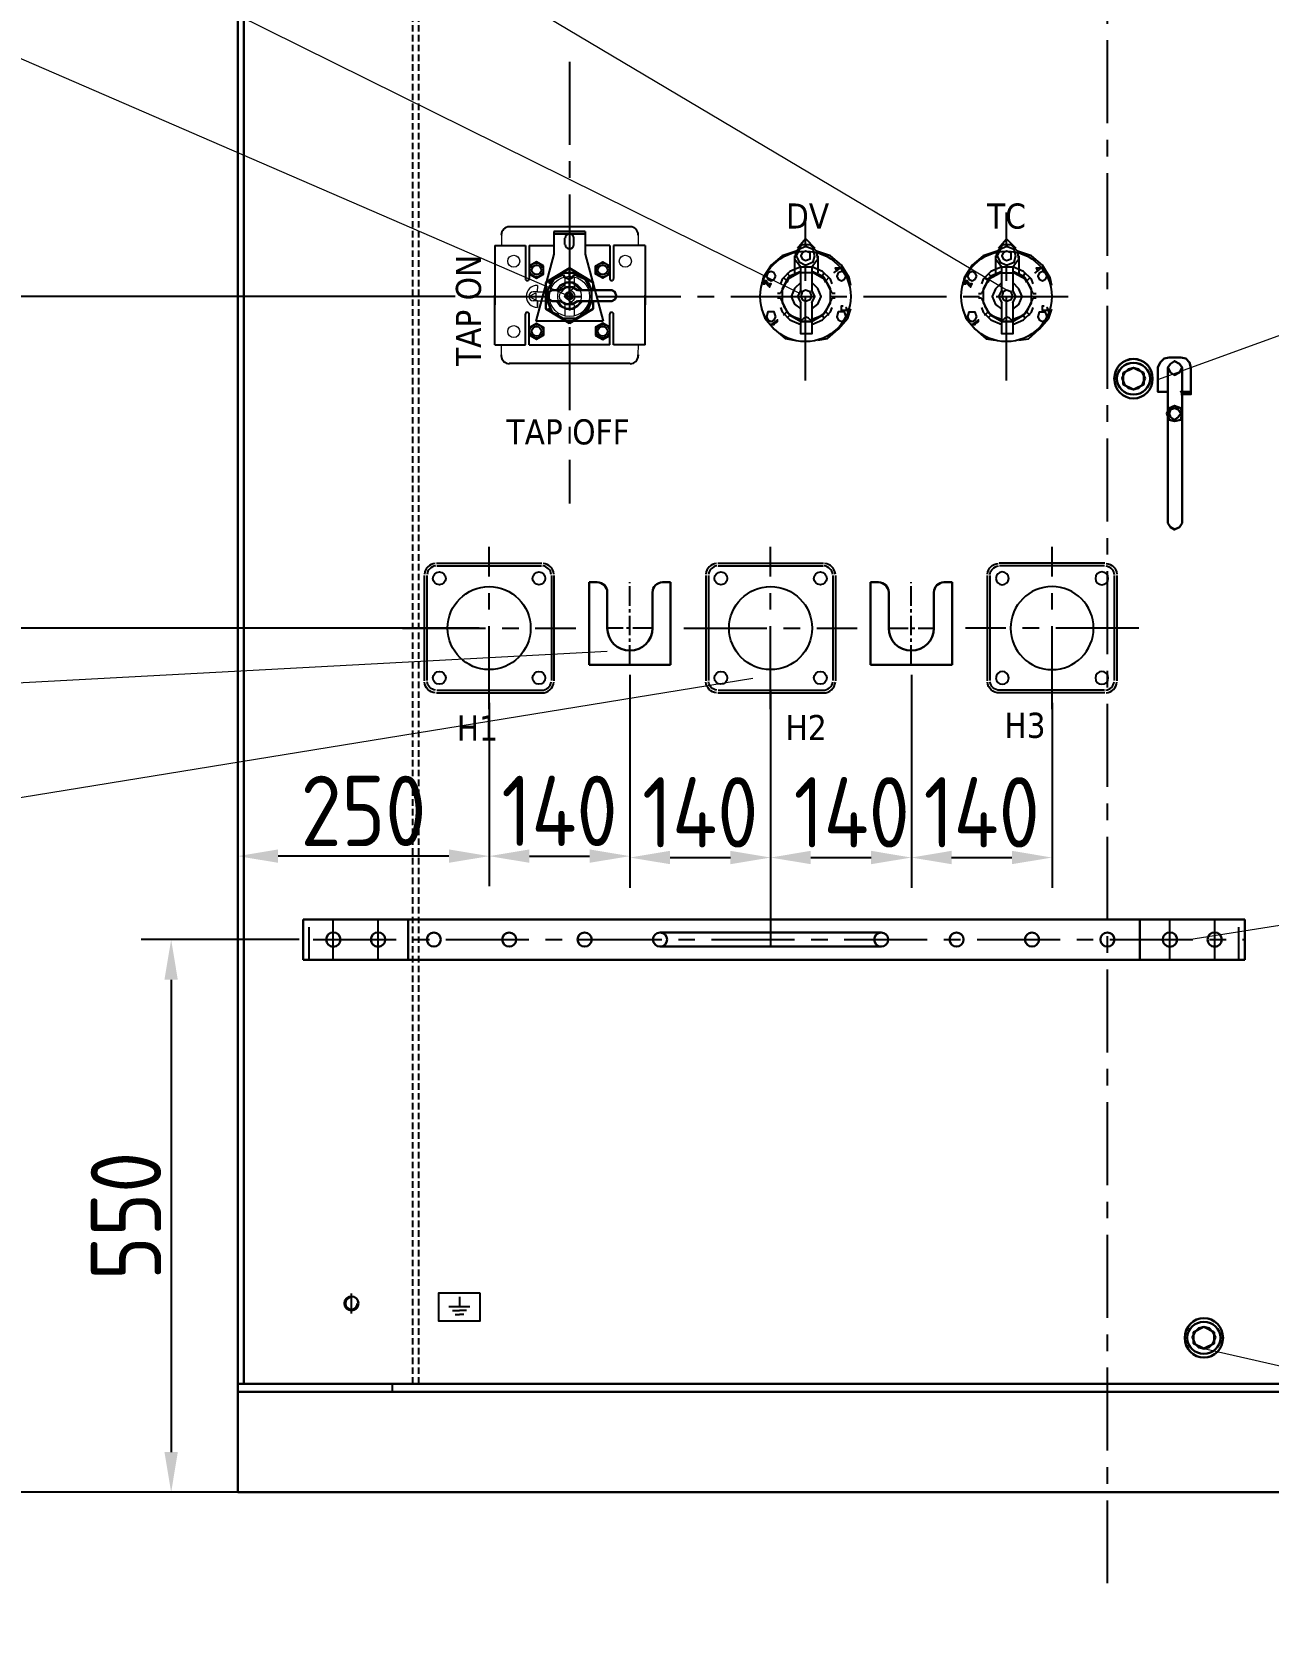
# Model space of a CAD drawing. Header units: millimetres. Extents: x 97339 to 122350, y -311274 to -152040.
# Drawn here: x 98993 to 100223, y -155335 to -153754 of the extents above; entities that cross this region are included whole.
import ezdxf

# ---------------------------------------------------------------- set-up
doc = ezdxf.new("R2010")
doc.units = ezdxf.units.MM
doc.header["$LTSCALE"] = 13
for name, pattern in [('CENTER', [50.8, 31.75, -6.35, 6.35, -6.35]), ('CENTER2', [1.125, 0.75, -0.125, 0.125, -0.125]), ('CENTERX2', [101.6, 63.5, -12.7, 12.7, -12.7]), ('DASHED', [0.75, 0.5, -0.25])]:
    doc.linetypes.add(name, pattern=pattern)
doc.layers.get('0').update_dxf_attribs({"color": 1, "linetype": 'CENTER'})
for name, color, linetype in [('1', 4, 'Continuous'), ('4虚线层', 6, 'DASHED'), ('PDF_几何图形', 7, 'Continuous'), ('中心线', 1, 'CENTER2'), ('粗实线', 4, 'Continuous'), ('细实线', 2, 'Continuous')]:
    doc.layers.add(name, color=color, linetype=linetype)
doc.layers.add('标注、文本', color=3, linetype='Continuous', lineweight=25)
doc.layers.add('铁心', color=3, linetype='Continuous', lineweight=0)
doc.styles.get("Standard").update_dxf_attribs({"font": 'gbenor.shx', "bigfont": 'gbcbig.shx'})
doc.styles.add('Tahoma$001', font='tahoma.ttf', dxfattribs={"height": 2.159784})
doc.dimstyles.new('1-15', dxfattribs={"dimscale": 20, "dimtxt": 3.5, "dimasz": 2, "dimexe": 1.5, "dimexo": 0.5, "dimgap": 0.5, "dimtad": 1, "dimtoh": 1, "dimdec": 1, "dimdsep": 46, "dimtxsty": 'Standard', "dimcen": 2.5, "dimclrd": 3, "dimclre": 3, "dimclrt": 3, "dimadec": 0, "dimazin": 2, "dimtfac": 1, "dimtdec": 1, "dimtmove": 0, "dimatfit": 2, "dimfxl": 1, "dimarcsym": 0})

# ---------------------------------------------------------------- blocks, each defined once
blk = doc.blocks.new('0.020')
at = {"layer": '中心线', "ltscale": 2}
for p, q in [((13611.2, 16499.1), (13611.2, 16581.1)), ((13588.7, 16535.6), (13633.7, 16535.6))]:
    blk.add_line(p, q, dxfattribs=at)
at = {"layer": '粗实线', "lineweight": 30}
for p, q in [((13570.7, 16499.1), (13570.7, 16581.1)), ((13570.7, 16581.1), (13578.7, 16581.1)), ((13643.7, 16581.1), (13651.7, 16581.1)), ((13651.7, 16499.1), (13651.7, 16581.1)), ((13588.7, 16535.6), (13588.7, 16571.1)), ((13633.7, 16535.6), (13633.7, 16571.1)), ((13570.7, 16499.1), (13651.7, 16499.1))]:
    blk.add_line(p, q, dxfattribs=at)
for centre, radius, start, end in [((13578.7, 16571.1), 10, 0, 90), ((13643.7, 16571.1), 10, 90, 180), ((13611.2, 16535.6), 22.5, 180, 0)]:
    blk.add_arc(centre, radius, start, end, dxfattribs=at)
blk = doc.blocks.new('A$C3B6F3E66')
at = {"layer": '1', "color": 1, "linetype": 'CENTERX2', "lineweight": -3, "ltscale": 0.1}
for p, q in [((86.2, 0), (86.2, 161.5)), ((0, 80.7), (172.4, 80.7))]:
    blk.add_line(p, q, dxfattribs=at)
at = {"layer": 'PDF_几何图形'}
for p, q in [((33.7, 145.2), (138.7, 145.2)), ((34, 142.6), (138.4, 142.6)), ((21.7, 133.2), (21.7, 28.3)), ((24.3, 132.9), (24.3, 28.5)), ((148.1, 132.9), (148.1, 28.5)), ((150.7, 133.2), (150.7, 28.3)), ((33.7, 16.3), (138.7, 16.3)), ((34, 18.8), (138.4, 18.8))]:
    blk.add_line(p, q, dxfattribs=at)
for centre, radius in [((36.7, 130.2), 6.35), ((135.7, 130.2), 6.35), ((86.2, 80.7), 41.3), ((36.7, 31.2), 6.35), ((135.7, 31.2), 6.35)]:
    blk.add_circle(centre, radius, dxfattribs=at)
for points in [[(32.5, 145.1), (26.9, 144.6), (22.3, 140.1), (21.8, 134.5)], [(32.8, 142.6), (28.4, 142), (24.9, 138.5), (24.4, 134.1)], [(148, 134.1), (147.5, 138.5), (143.9, 142), (139.5, 142.6)], [(150.6, 134.5), (150, 140.1), (145.6, 144.6), (139.9, 145.1)], [(32.5, 16.3), (26.9, 16.8), (22.3, 21.4), (21.8, 27)], [(32.8, 18.9), (28.4, 19.5), (24.9, 23), (24.4, 27.4)], [(138.4, 18.8), (143.3, 18.8), (147.4, 22.5), (148, 27.4)], [(138.7, 16.2), (144.9, 16.3), (149.9, 20.8), (150.6, 27)]]:
    blk.add_open_spline(points, degree=3, dxfattribs=at)
blk = doc.blocks.new('A$C0AD52951')
at = {"layer": '粗实线'}
h = blk.add_hatch(color=256, dxfattribs=at)
h.dxf.hatch_style = 2
h.paths.add_polyline_path([(2.2, 41.7), (1.1, 41.7), (2.2, 41.7), (3.3, 40.6), (3.3, 39.5), (4.4, 39.5), (4.4, 38.4), (5.5, 38.4), (5.5, 37.3), (6.6, 39.5), (5.5, 39.5), (4.4, 38.4), (4.4, 39.5), (4.4, 40.6), (3.3, 40.6), (3.3, 41.7)])
h = blk.add_hatch(color=256, dxfattribs=at)
h.dxf.hatch_style = 2
h.paths.add_polyline_path([(1.1, 41.7), (1.1, 40.6), (1.1, 39.5), (2.2, 39.5), (2.2, 40.6), (1.1, 40.6), (1.1, 41.7), (2.2, 41.7)])
h = blk.add_hatch(color=256, dxfattribs=at)
h.dxf.hatch_style = 2
h.paths.add_polyline_path([(6.6, 11), (7.7, 11), (11, 13.2), (11, 14.3)])
for points in [[(25.2, 64.7), (30.7, 71.3), (37.3, 64.7)], [(24.1, 62.5), (14.3, 59.3), (6.6, 52.7), (1.1, 43.9), (0, 38.4)], [(35.1, 51.6), (39.5, 57.1), (38.4, 62.5), (34, 66.9), (28.5, 66.9), (24.1, 62.5), (23, 57.1), (27.4, 51.6)], [(23, 59.3), (23, 47.2)], [(62.5, 38.4), (61.4, 43.9), (56, 52.7), (48.3, 59.3), (38.4, 62.5)], [(39.5, 59.3), (39.5, 47.2)], [(27.4, 51.6), (19.8, 48.3), (14.3, 42.8), (13.2, 39.5)], [(27.4, 48.3), (18.7, 43.9), (14.3, 36.2), (14.3, 26.3), (18.7, 18.7), (27.4, 13.2), (35.1, 13.2), (35.1, 4.4), (27.4, 4.4), (27.4, 13.2)], [(45, 40.6), (43.9, 42.8), (36.2, 47.2), (26.3, 47.2), (18.7, 42.8), (17.6, 40.6)], [(27.4, 35.1), (27.4, 51.6), (35.1, 51.6), (35.1, 35.1)], [(49.4, 39.5), (48.3, 42.8), (42.8, 48.3), (35.1, 51.6)], [(35.1, 13.2), (43.9, 18.7), (48.3, 26.3), (48.3, 36.2), (43.9, 43.9), (35.1, 48.3)], [(54.9, 50.5), (50.5, 47.2)], [(54.9, 50.5), (51.6, 50.5), (52.7, 48.3)], [(27.4, 40.6), (23, 36.2), (20.8, 30.7), (23, 25.2), (27.4, 21.9)], [(27.4, 35.1), (25.2, 30.7), (27.4, 26.3)], [(35.1, 21.9), (39.5, 25.2), (41.7, 30.7), (39.5, 36.2), (35.1, 40.6)], [(35.1, 26.3), (37.3, 30.7), (35.1, 35.1)], [(13.2, 23), (14.3, 19.8), (19.8, 14.3), (27.4, 11)], [(15.4, 24.1), (19.8, 17.6), (28.5, 14.3)], [(35.1, 26.3), (35.1, 13.2), (27.4, 13.2), (27.4, 26.3)], [(34, 14.3), (42.8, 17.6), (47.2, 24.1)], [(35.1, 11), (42.8, 14.3), (48.3, 19.8), (49.4, 23)], [(60.4, 19.8), (60.4, 20.8), (59.3, 23), (59.3, 21.9), (59.3, 20.8), (58.2, 20.8), (57.1, 20.8), (56, 20.8), (56, 21.9), (56, 23), (56, 24.1), (57.1, 24.1)], [(0, 21.9), (2.2, 15.4), (8.8, 7.7), (16.5, 1.1), (23, 0)], [(34, 14.3), (32.9, 15.4), (30.7, 16.5), (29.6, 15.4), (28.5, 14.3)], [(34, 14.3), (32.9, 15.4), (30.7, 16.5), (29.6, 15.4), (28.5, 14.3)], [(39.5, 0), (46.1, 1.1), (53.8, 7.7), (60.4, 15.4), (62.5, 21.9)]]:
    blk.add_lwpolyline(points, dxfattribs=at)
for points in [[(37.3, 59.3), (36.2, 63.6), (30.7, 65.8), (26.3, 63.6), (24.1, 59.3), (26.3, 54.9), (30.7, 52.7), (36.2, 54.9)], [(34, 59.3), (34, 61.4), (30.7, 62.5), (28.5, 61.4), (27.4, 59.3), (28.5, 57.1), (30.7, 56), (34, 57.1)], [(9.9, 45), (8.8, 47.2), (6.6, 48.3), (4.4, 47.2), (3.3, 45), (4.4, 42.8), (6.6, 41.7), (8.8, 42.8)], [(59.3, 45), (58.2, 47.2), (56, 48.3), (53.8, 47.2), (52.7, 45), (53.8, 42.8), (56, 41.7), (58.2, 42.8)], [(2.2, 41.7), (1.1, 41.7), (2.2, 41.7), (3.3, 40.6), (3.3, 39.5), (4.4, 39.5), (4.4, 38.4), (5.5, 38.4), (5.5, 37.3), (6.6, 39.5), (5.5, 39.5), (4.4, 38.4), (4.4, 39.5), (4.4, 40.6), (3.3, 40.6), (3.3, 41.7)], [(1.1, 41.7), (1.1, 40.6), (1.1, 39.5), (2.2, 39.5), (2.2, 40.6), (1.1, 40.6), (1.1, 41.7), (2.2, 41.7)], [(35.1, 30.7), (34, 34), (30.7, 35.1), (28.5, 34), (27.4, 30.7), (28.5, 28.5), (30.7, 27.4), (34, 28.5)], [(9.9, 16.5), (8.8, 19.8), (6.6, 19.8), (4.4, 19.8), (3.3, 16.5), (4.4, 14.3), (6.6, 13.2), (8.8, 14.3)], [(6.6, 11), (7.7, 11), (11, 13.2), (11, 14.3)], [(59.3, 16.5), (58.2, 19.8), (56, 19.8), (53.8, 19.8), (52.7, 16.5), (53.8, 14.3), (56, 13.2), (58.2, 14.3)], [(7.7, 11), (8.8, 11)]]:
    blk.add_lwpolyline(points, close=True, dxfattribs=at)
for points in [[(17.6, 47.2), (17.6, 47.2), (19.8, 45), (19.8, 45)], [(27.4, 48.3), (27.4, 48.3), (19.8, 45), (19.8, 45)], [(42.8, 45), (42.8, 45), (35.1, 48.3), (35.1, 48.3)], [(42.8, 45), (42.8, 45), (43.9, 47.2), (43.9, 47.2)], [(17.6, 41.7), (17.6, 41.7), (13.2, 32.9), (13.2, 32.9)], [(17.6, 41.7), (17.6, 41.7), (15.4, 43.9), (15.4, 43.9)], [(47.2, 43.9), (47.2, 43.9), (45, 41.7), (45, 41.7)], [(49.4, 32.9), (49.4, 32.9), (45, 41.7), (45, 41.7)], [(11, 32.9), (11, 32.9), (13.2, 32.9), (13.2, 32.9)], [(13.2, 29.6), (13.2, 29.6), (11, 29.6), (11, 29.6)], [(13.2, 29.6), (13.2, 29.6), (17.6, 19.8), (17.6, 19.8)], [(45, 19.8), (45, 19.8), (49.4, 29.6), (49.4, 29.6)], [(49.4, 32.9), (49.4, 32.9), (51.6, 32.9), (51.6, 32.9)], [(51.6, 29.6), (51.6, 29.6), (49.4, 29.6), (49.4, 29.6)], [(15.4, 17.6), (15.4, 17.6), (17.6, 19.8), (17.6, 19.8)], [(19.8, 17.6), (19.8, 17.6), (17.6, 15.4), (17.6, 15.4)], [(19.8, 17.6), (19.8, 17.6), (27.4, 13.2), (27.4, 13.2)], [(35.1, 13.2), (35.1, 13.2), (42.8, 17.6), (42.8, 17.6)], [(43.9, 15.4), (43.9, 15.4), (42.8, 17.6), (42.8, 17.6)], [(45, 19.8), (45, 19.8), (47.2, 17.6), (47.2, 17.6)]]:
    blk.add_open_spline(points, degree=3, dxfattribs=at)
blk = doc.blocks.new('A$C104F2B00')
at = {"layer": '标注、文本'}
blk.add_circle((45, 45), 45, dxfattribs=at)
at = {"layer": '标注、文本', "xscale": 1.4175, "yscale": 1.4175, "zscale": 1.4175}
blk.add_blockref('A$C0AD52951', (1.4, 1.4), dxfattribs=at)
at = {"layer": '标注、文本', "style": 'Tahoma$001'}
blk.add_text('TC', height=25, dxfattribs=at).set_placement((25.7, 112.5))
blk = doc.blocks.new('A$C3970166B')
at = {"layer": '标注、文本', "color": 4, "lineweight": 30}
for points in [[(20.3, 13.5), (18.6, 16.9), (16.1, 19.5), (12.7, 20.3), (9.3, 19.5), (6.8, 16.9), (5.1, 13.5), (6.8, 9.3), (9.3, 6.8), (12.7, 5.9), (16.1, 6.8), (18.6, 9.3)], [(19.5, 16.9), (12.7, 20.3), (5.9, 16.9), (5.9, 9.3), (12.7, 5.9), (19.5, 9.3)]]:
    blk.add_lwpolyline(points, close=True, dxfattribs=at)
for major_axis, ratio in [((0, 13.1), 0.967742), ((-11, 0), 0.961538)]:
    blk.add_ellipse((12.7, 13.1), major_axis=major_axis, ratio=ratio, start_param=0, end_param=6.283185, dxfattribs=at)
blk = doc.blocks.new('A$C33D96195')
at = {"layer": '标注、文本', "color": 4, "lineweight": 30}
for points in [[(30.5, 150.8), (27.9, 155.9), (24.1, 159.7), (19, 161), (14, 159.7), (10.2, 155.9), (7.6, 150.8), (10.2, 144.5), (14, 140.7), (19, 139.4), (24.1, 140.7), (27.9, 144.5)], [(29.2, 155.9), (19, 161), (8.9, 155.9), (8.9, 144.5), (19, 139.4), (29.2, 144.5)], [(67.3, 115.6), (66, 120.7), (59.7, 123.2), (54.6, 120.7), (52.1, 115.6), (54.6, 109.2), (59.7, 108), (66, 109.2)], [(66, 115.6), (63.5, 119.4), (59.7, 120.7), (55.9, 119.4), (54.6, 115.6), (55.9, 111.8), (59.7, 109.2), (63.5, 111.8)]]:
    blk.add_lwpolyline(points, close=True, dxfattribs=at)
for points in [[(54.6, 171.4), (49.5, 170.2), (45.7, 166.4), (43.2, 161.3)], [(53.3, 137.2), (43.2, 137.2), (43.2, 161.3)], [(67.3, 6.4), (67.3, 161.3), (64.8, 165.1), (59.7, 167.6), (55.9, 165.1), (53.3, 161.3), (55.9, 156.2), (59.7, 153.7), (64.8, 156.2), (67.3, 161.3)], [(53.3, 161.3), (53.3, 6.4)], [(54.6, 171.4), (66, 171.4)], [(76.2, 161.3), (74.9, 166.4), (71.1, 170.2), (66, 171.4)], [(76.2, 161.3), (76.2, 137.2), (66, 137.2), (76.2, 137.2), (76.2, 134.6), (66, 134.6)], [(53.3, 6.4), (55.9, 2.5), (59.7, 0), (64.8, 2.5), (67.3, 6.4)]]:
    blk.add_lwpolyline(points, dxfattribs=at)
for major_axis, ratio in [((0, 19.7), 0.967742), ((-16.5, 0), 0.961538)]:
    blk.add_ellipse((19, 150.2), major_axis=major_axis, ratio=ratio, start_param=0, end_param=6.283185, dxfattribs=at)
at = {"layer": '标注、文本', "xscale": 1.5, "yscale": 1.5, "zscale": 1.5}
blk.add_blockref('A$C3970166B', (0, 130.5), dxfattribs=at)
blk = doc.blocks.new('A$C2C6D2C8C')
at = {"color": 0, "linetype": 'ByBlock'}
for p, q in [((6.5, 128.2), (6.5, 127.7)), ((134.7, 136.2), (14.4, 136.2)), ((58.7, 131.4), (58.7, 109.1)), ((89.9, 131.4), (58.7, 131.4)), ((58.7, 131.4), (89.9, 131.4)), ((58.7, 129.2), (89.9, 129.2)), ((89.9, 131.4), (89.9, 109.1)), ((142.7, 127.7), (142.7, 128.2)), ((0, 117.7), (30.4, 117.7)), ((0, 117.7), (0, 58.4)), ((20.3, 117.7), (26.4, 117.7)), ((30.3, 117.7), (30.4, 117.7)), ((30.4, 117.7), (30.4, 84.6)), ((34.3, 117.7), (58.7, 117.7)), ((34.3, 117.7), (34.3, 84.6)), ((69.8, 118.6), (69.8, 124.7)), ((78.7, 118.6), (78.7, 124.7)), ((114.3, 117.7), (89.9, 117.7)), ((114.3, 117.7), (114.3, 84.6)), ((149.6, 117.7), (118.2, 117.7)), ((118.5, 117.7), (118.2, 117.7)), ((118.2, 117.7), (118.2, 84.6)), ((143.7, 117.7), (132.4, 117.7)), ((149.6, 117.7), (149.6, 58.4)), ((58.7, 109.1), (40.9, 42.3)), ((89.9, 109.1), (107.7, 42.3)), ((0, 18.8), (0, 68.1)), ((149.6, 18.8), (149.6, 68.1)), ((30.4, 18.8), (30.4, 49.2)), ((34.3, 18.8), (34.3, 49.2)), ((114.3, 18.8), (114.3, 49.2)), ((118.2, 18.8), (118.2, 49.2)), ((107.7, 42.3), (40.9, 42.3)), ((0, 18.8), (18.8, 18.8)), ((18.8, 18.8), (30.4, 18.8)), ((34.3, 18.8), (74.2, 18.8)), ((114.3, 18.8), (74.6, 18.8)), ((143, 18.8), (118.2, 18.8)), ((149.6, 18.8), (132.4, 18.8)), ((6.5, 7.9), (6.5, 8.8)), ((74.6, 0), (14.4, 0)), ((134.7, 0), (61.5, 0)), ((142.7, 8.8), (142.7, 7.9)), ((142.7, 7.9), (142.7, 8.8))]:
    blk.add_line(p, q, dxfattribs=at)
at = {"lineweight": 15}
for p, q in [((6.5, 127.7), (6.5, 117.7)), ((142.7, 127.7), (142.7, 117.7)), ((42.3, 77.9), (42.2, 71.4)), ((6.5, 8.4), (6.5, 18.8)), ((142.7, 8.8), (143, 18.8))]:
    blk.add_line(p, q, dxfattribs=at)
at = {"color": 0, "linetype": 'ByBlock', "lineweight": 18}
for p, q in [((69.8, 86.4), (69.8, 75.4)), ((78.8, 86.4), (78.8, 75.4)), ((33.8, 66.9), (40.8, 70.6)), ((40.8, 63.2), (33.8, 66.9)), ((42.3, 71.4), (38.3, 71.4)), ((40.8, 70.6), (40.8, 63.2)), ((42.3, 71.4), (54.8, 71.4)), ((69.8, 75.4), (65.2, 70.2)), ((65.2, 63.6), (69.8, 58.4)), ((69.8, 75.4), (68.1, 73.5)), ((78.8, 75.4), (71.5, 69.2)), ((78.8, 58.4), (71.5, 64.6)), ((42.3, 62.4), (38.3, 62.4)), ((42.3, 62.4), (54.8, 62.4)), ((42.3, 62.4), (42.3, 55.9)), ((42.3, 55.9), (42.3, 62.4)), ((69.8, 58.4), (68.1, 60.3)), ((69.8, 58.4), (69.8, 47.4)), ((78.8, 58.4), (78.8, 47.4))]:
    blk.add_line(p, q, dxfattribs=at)
at = {"color": 0, "linetype": 'ByBlock'}
for points in [[(48.5, 97.3), (41.4, 101.4), (34.4, 97.3), (34.4, 89.2), (41.4, 85.2), (48.5, 89.2)], [(100.3, 97.3), (107.4, 101.4), (114.4, 97.3), (114.4, 89.2), (107.4, 85.2), (100.3, 89.2)], [(48.5, 28.1), (41.4, 24.1), (34.4, 28.1), (34.4, 36.2), (41.4, 40.3), (48.5, 36.2)], [(100.3, 28.1), (107.4, 24.1), (114.4, 28.1), (114.4, 36.2), (107.4, 40.3), (100.3, 36.2)]]:
    blk.add_lwpolyline(points, close=True, dxfattribs=at)
at = {"lineweight": 15}
for centre in [(18.8, 101.9), (129.8, 101.9), (18.8, 31.9)]:
    blk.add_circle(centre, 6, dxfattribs=at)
at = {"color": 0, "linetype": 'ByBlock'}
for centre, radius in [((41.4, 93.3), 6.76), ((41.5, 93.3), 4.75), ((107.4, 93.3), 6.76), ((107.3, 93.3), 4.75), ((41.4, 32.2), 6.76), ((41.5, 32.1), 4.75), ((107.4, 32.2), 6.76), ((107.3, 32.1), 4.75)]:
    blk.add_circle(centre, radius, dxfattribs=at)
at = {"color": 0, "linetype": 'ByBlock', "lineweight": 18}
for radius in [20, 3.5]:
    blk.add_circle((74.3, 66.9), radius, dxfattribs=at)
at = {"color": 0, "linetype": 'ByBlock'}
for centre, radius, start, end in [((14.4, 128.2), 7.94, 90, 180), ((74.3, 124.7), 4.46, 0, 180), ((134.7, 128.2), 7.94, 0, 90), ((74.3, 118.6), 4.46, 180, 0), ((32.3, 84.6), 1.91, 181.2996, 358.7004), ((116.2, 84.6), 1.91, 181.2996, 358.7004), ((32.3, 49.1), 1.91, 1.2996, 178.7004), ((116.2, 49.1), 1.91, 1.2996, 178.7004), ((14.4, 7.9), 7.94, 180, 270), ((134.7, 7.9), 7.94, 270, 0)]:
    blk.add_arc(centre, radius, start, end, dxfattribs=at)
at = {"color": 0, "linetype": 'ByBlock', "lineweight": 18}
for centre, radius, start, end in [((42.3, 66.9), 11, 90, 270), ((38.3, 66.9), 4.5, 90, 270), ((74.3, 66.9), 12, 112.0243, 247.9757), ((68.9, 66.9), 5, 138.5763, 221.4237), ((74.3, 66.9), 3, 130.3645, 229.6355), ((74.3, 66.9), 5.5, 279.2709, 80.7291), ((74.3, 66.9), 12, 292.0243, 67.9757)]:
    blk.add_arc(centre, radius, start, end, dxfattribs=at)
at = {"layer": '粗实线', "lineweight": 30}
for points in [[(74.3, 66.9), (74.3, 95), (50.9, 80.9)], [(74.3, 95), (97.7, 80.9), (97.7, 73.1)], [(97.7, 54.4), (74.3, 40.4), (50.9, 54.4), (50.9, 80.9)], [(68, 88.7), (58.7, 84.1), (52.4, 73.1), (52.4, 62.2), (57.1, 51.3), (63.4, 48.2)], [(96.1, 73.1), (91.4, 84.1), (80.5, 90.3), (68, 90.3), (57.1, 84.1), (54, 79.4)], [(86.8, 73.1), (82.1, 77.8), (77.4, 80.9), (71.2, 80.9), (64.9, 77.8), (61.8, 73.1)], [(68, 88.7), (69.6, 85.6), (74.3, 84.1), (77.4, 85.6), (79, 88.7)], [(85.2, 48.2), (89.9, 51.3), (96.1, 62.2), (96.1, 73.1), (89.9, 84.1), (79, 88.7)], [(57.1, 73.1), (54, 71.6), (52.4, 66.9), (54, 63.8), (57.1, 62.2)], [(82.1, 73.1), (77.4, 76.2), (71.2, 76.2), (64.9, 73.1)], [(116.4, 62.2), (119.5, 63.8), (121.1, 66.9), (119.5, 71.6), (116.4, 73.1)], [(54, 56), (57.1, 51.3), (68, 45), (80.5, 45), (91.4, 51.3), (96.1, 62.2)], [(61.8, 62.2), (64.9, 57.5), (71.2, 54.4), (77.4, 54.4), (82.1, 57.5), (86.8, 62.2)], [(64.9, 62.2), (71.2, 59.1), (77.4, 59.1), (82.1, 62.2)], [(97.7, 62.2), (97.7, 54.4)]]:
    blk.add_lwpolyline(points, dxfattribs=at)
blk.add_lwpolyline([(77.4, 66.9), (75.8, 70), (74.3, 71.6), (71.2, 70), (69.6, 66.9), (71.2, 65.3), (74.3, 63.8), (75.8, 65.3)], close=True, dxfattribs=at)
for points in [[(57.1, 73.1), (57.1, 73.1), (64.9, 73.1), (64.9, 73.1)], [(82.1, 73.1), (82.1, 73.1), (116.4, 73.1), (116.4, 73.1)], [(57.1, 62.2), (57.1, 62.2), (64.9, 62.2), (64.9, 62.2)], [(82.1, 62.2), (82.1, 62.2), (116.4, 62.2), (116.4, 62.2)]]:
    blk.add_open_spline(points, degree=3, dxfattribs=at)
blk = doc.blocks.new('257561')
at = {"layer": '标注、文本'}
for p, q in [((856.87, 2219.06), (856.87, 2214.09)), ((851.69, 2214.09), (862.06, 2214.09)), ((853.4, 2212.22), (856.87, 2212.22)), ((854.71, 2210.17), (856.87, 2210.17)), ((860.35, 2212.22), (856.87, 2212.22)), ((859.04, 2210.17), (856.87, 2210.17))]:
    blk.add_line(p, q, dxfattribs=at)
blk = doc.blocks.new('*D523')
at = {"layer": 'Defpoints', "color": 0, "transparency": 16777216}
for p in [(98826.1, -153257.1), (99197.6, -153257.1), (99197.6, -155207)]:
    blk.add_point(p, dxfattribs=at)
at = {"layer": '标注、文本', "color": 3, "lineweight": -2, "transparency": 16777216}
for p, q in [((99187.6, -153257.1), (98796.1, -153257.1)), ((98826.1, -155167), (98826.1, -153297.1)), ((99187.6, -155207), (98796.1, -155207))]:
    blk.add_line(p, q, dxfattribs=at)
at = {"layer": '标注、文本', "color": 3, "transparency": 16777216}
for points in [[(98819.4, -153297.1), (98832.7, -153297.1), (98826.1, -153257.1)], [(98819.4, -155167), (98832.7, -155167), (98826.1, -155207)]]:
    blk.add_solid(points, dxfattribs=at)
at = {"layer": '标注、文本', "color": 3, "transparency": 16777216, "insert": (98781.1, -154232.1), "char_height": 70, "attachment_point": 5, "rotation": 90}
blk.add_mtext('1950', dxfattribs=at)
blk = doc.blocks.new('*D525')
at = {"layer": 'Defpoints', "color": 0, "transparency": 16777216}
for p in [(98948, -154347), (99361.4, -154347), (99197.6, -155207)]:
    blk.add_point(p, dxfattribs=at)
at = {"layer": '标注、文本', "color": 3, "lineweight": -2, "transparency": 16777216}
for p, q in [((99351.4, -154347), (98918, -154347)), ((98948, -155167), (98948, -154387)), ((99187.6, -155207), (98918, -155207))]:
    blk.add_line(p, q, dxfattribs=at)
at = {"layer": '标注、文本', "color": 3, "transparency": 16777216}
for points in [[(98941.4, -154387), (98954.7, -154387), (98948, -154347)], [(98941.4, -155167), (98954.7, -155167), (98948, -155207)]]:
    blk.add_solid(points, dxfattribs=at)
at = {"layer": '标注、文本', "color": 3, "transparency": 16777216, "insert": (98903, -154777), "char_height": 70, "attachment_point": 5, "rotation": 90}
blk.add_mtext('860', dxfattribs=at)
blk = doc.blocks.new('*D526')
at = {"layer": 'Defpoints', "color": 0, "transparency": 16777216}
for p in [(98948, -154017), (99423.7, -154017), (99447.6, -154347)]:
    blk.add_point(p, dxfattribs=at)
at = {"layer": '标注、文本', "color": 3, "lineweight": -2, "transparency": 16777216}
for p, q in [((99413.7, -154017), (98918, -154017)), ((98948, -154307), (98948, -154057)), ((99437.6, -154347), (98918, -154347))]:
    blk.add_line(p, q, dxfattribs=at)
at = {"layer": '标注、文本', "color": 3, "transparency": 16777216}
for points in [[(98941.4, -154057), (98954.7, -154057), (98948, -154017)], [(98941.4, -154307), (98954.7, -154307), (98948, -154347)]]:
    blk.add_solid(points, dxfattribs=at)
at = {"layer": '标注、文本', "color": 3, "transparency": 16777216, "insert": (98903, -154182), "char_height": 70, "attachment_point": 5, "rotation": 90}
blk.add_mtext('330', dxfattribs=at)
blk = doc.blocks.new('*D527')
at = {"layer": 'Defpoints', "color": 0, "transparency": 16777216}
for p in [(99447.6, -154427.8), (99197.6, -154447.8), (99197.6, -154574)]:
    blk.add_point(p, dxfattribs=at)
at = {"layer": '标注、文本', "color": 3, "lineweight": -2, "transparency": 16777216}
for p, q in [((99447.6, -154437.8), (99447.6, -154604)), ((99197.6, -154457.8), (99197.6, -154604)), ((99407.6, -154574), (99237.6, -154574))]:
    blk.add_line(p, q, dxfattribs=at)
at = {"layer": '标注、文本', "color": 3, "transparency": 16777216}
for points in [[(99237.6, -154567.3), (99237.6, -154580.6), (99197.6, -154574)], [(99407.6, -154567.3), (99407.6, -154580.6), (99447.6, -154574)]]:
    blk.add_solid(points, dxfattribs=at)
at = {"layer": '标注、文本', "color": 3, "transparency": 16777216, "insert": (99322.6, -154529), "char_height": 70, "attachment_point": 5}
blk.add_mtext('250', dxfattribs=at)
blk = doc.blocks.new('*D528')
at = {"layer": 'Defpoints', "color": 0, "transparency": 16777216}
for p in [(99587.6, -154383.5), (99447.6, -154411.5), (99587.6, -154574)]:
    blk.add_point(p, dxfattribs=at)
at = {"layer": '标注、文本', "color": 3, "lineweight": -2, "transparency": 16777216}
for p, q in [((99587.6, -154393.5), (99587.6, -154604)), ((99447.6, -154421.5), (99447.6, -154604)), ((99487.6, -154574), (99547.6, -154574))]:
    blk.add_line(p, q, dxfattribs=at)
at = {"layer": '标注、文本', "color": 3, "transparency": 16777216}
for points in [[(99487.6, -154567.3), (99487.6, -154580.6), (99447.6, -154574)], [(99547.6, -154567.3), (99547.6, -154580.6), (99587.6, -154574)]]:
    blk.add_solid(points, dxfattribs=at)
at = {"layer": '标注、文本', "color": 3, "transparency": 16777216, "insert": (99517.6, -154529), "char_height": 70, "attachment_point": 5}
blk.add_mtext('140', dxfattribs=at)
blk = doc.blocks.new('*D529')
at = {"layer": 'Defpoints', "color": 0, "transparency": 16777216}
for p in [(99587.6, -154383.5), (99727.6, -154411.5), (99727.6, -154575.4)]:
    blk.add_point(p, dxfattribs=at)
at = {"layer": '标注、文本', "color": 3, "lineweight": -2, "transparency": 16777216}
for p, q in [((99587.6, -154393.5), (99587.6, -154605.4)), ((99727.6, -154421.5), (99727.6, -154605.4)), ((99627.6, -154575.4), (99687.6, -154575.4))]:
    blk.add_line(p, q, dxfattribs=at)
at = {"layer": '标注、文本', "color": 3, "transparency": 16777216}
for points in [[(99627.6, -154568.7), (99627.6, -154582), (99587.6, -154575.4)], [(99687.6, -154568.7), (99687.6, -154582), (99727.6, -154575.4)]]:
    blk.add_solid(points, dxfattribs=at)
at = {"layer": '标注、文本', "color": 3, "transparency": 16777216, "insert": (99657.6, -154530.4), "char_height": 70, "attachment_point": 5}
blk.add_mtext('140', dxfattribs=at)
blk = doc.blocks.new('*D530')
at = {"layer": 'Defpoints', "color": 0, "transparency": 16777216}
for p in [(99867.6, -154383.5), (99727.6, -154411.5), (99867.6, -154575.4)]:
    blk.add_point(p, dxfattribs=at)
at = {"layer": '标注、文本', "color": 3, "lineweight": -2, "transparency": 16777216}
for p, q in [((99867.6, -154393.5), (99867.6, -154605.4)), ((99727.6, -154421.5), (99727.6, -154605.4)), ((99767.6, -154575.4), (99827.6, -154575.4))]:
    blk.add_line(p, q, dxfattribs=at)
at = {"layer": '标注、文本', "color": 3, "transparency": 16777216}
for points in [[(99767.6, -154568.7), (99767.6, -154582), (99727.6, -154575.4)], [(99827.6, -154568.7), (99827.6, -154582), (99867.6, -154575.4)]]:
    blk.add_solid(points, dxfattribs=at)
at = {"layer": '标注、文本', "color": 3, "transparency": 16777216, "insert": (99808.3, -154530.4), "char_height": 70, "attachment_point": 5}
blk.add_mtext('140', dxfattribs=at)
blk = doc.blocks.new('*D531')
at = {"layer": 'Defpoints', "color": 0, "transparency": 16777216}
for p in [(99867.6, -154383.5), (100007.6, -154411.5), (100007.6, -154575.4)]:
    blk.add_point(p, dxfattribs=at)
at = {"layer": '标注、文本', "color": 3, "lineweight": -2, "transparency": 16777216}
for p, q in [((99867.6, -154393.5), (99867.6, -154605.4)), ((100007.6, -154421.5), (100007.6, -154605.4)), ((99907.6, -154575.4), (99967.6, -154575.4))]:
    blk.add_line(p, q, dxfattribs=at)
at = {"layer": '标注、文本', "color": 3, "transparency": 16777216}
for points in [[(99907.6, -154568.7), (99907.6, -154582), (99867.6, -154575.4)], [(99967.6, -154568.7), (99967.6, -154582), (100007.6, -154575.4)]]:
    blk.add_solid(points, dxfattribs=at)
at = {"layer": '标注、文本', "color": 3, "transparency": 16777216, "insert": (99937.6, -154530.4), "char_height": 70, "attachment_point": 5}
blk.add_mtext('140', dxfattribs=at)
blk = doc.blocks.new('A$C08576B93')
at = {"layer": '1', "color": 1, "linetype": 'CENTERX2', "lineweight": -3, "ltscale": 0.1}
for p, q in [((30, 0), (30, 40)), ((74.5, 0), (74.5, 40))]:
    blk.add_line(p, q, dxfattribs=at)
at = {"layer": '4虚线层', "ltscale": 5}
blk.add_line((6, 0), (6, 40), dxfattribs=at)
at = {"layer": '粗实线', "lineweight": 30}
for p, q in [((0, 40), (104.5, 40)), ((0, 0), (0, 40)), ((104.5, 40), (104.5, 0)), ((104.5, 0), (0, 0))]:
    blk.add_line(p, q, dxfattribs=at)
for centre in [(30, 20), (74.5, 20)]:
    blk.add_circle(centre, 7.15, dxfattribs=at)
blk = doc.blocks.new('*D534')
at = {"layer": 'Defpoints', "color": 0, "transparency": 16777216}
for p in [(99268.6, -154657), (99131.3, -155207), (99268.6, -155207)]:
    blk.add_point(p, dxfattribs=at)
at = {"layer": '标注、文本', "color": 3, "lineweight": -2, "transparency": 16777216}
for p, q in [((99258.6, -154657), (99101.3, -154657)), ((99131.3, -154697), (99131.3, -155167)), ((99258.6, -155207), (99101.3, -155207))]:
    blk.add_line(p, q, dxfattribs=at)
at = {"layer": '标注、文本', "color": 3, "transparency": 16777216}
for points in [[(99124.6, -154697), (99137.9, -154697), (99131.3, -154657)], [(99124.6, -155167), (99137.9, -155167), (99131.3, -155207)]]:
    blk.add_solid(points, dxfattribs=at)
at = {"layer": '标注、文本', "color": 3, "transparency": 16777216, "insert": (99086.3, -154932), "char_height": 70, "attachment_point": 5, "rotation": 90}
blk.add_mtext('550', dxfattribs=at)

msp = doc.modelspace()

# ---------------------------------------------------------------- linework, layer by layer
at = {"layer": '1', "color": 1, "linetype": 'CENTERX2', "lineweight": -3, "ltscale": 0.1}
for p, q in [((100062.605, -155297.592), (100062.605, -152946.004)), ((99527.605, -153783.53), (99527.605, -154222.968)), ((99762.258, -154100.584), (99762.258, -153933.499)), ((99962.258, -154100.584), (99962.258, -153933.499)), ((99423.748, -154017.042), (100023.558, -154017.042)), ((99272.605, -154657.019), (100199.349, -154657.019)), ((99310.605, -155029.051), (99310.605, -155009.035))]:
    msp.add_line(p, q, dxfattribs=at)
at = {"layer": '4虚线层'}
for p, q in [((99371.605, -155099.043), (99371.605, -153403.092)), ((99377.605, -155099.043), (99377.605, -153401.092)), ((99211.605, -155099.043), (100913.605, -155099.043)), ((100857.605, -155099.043), (99231.605, -155099.043)), ((99351.605, -155107.043), (99351.605, -155099.043)), ((100913.605, -155107.043), (99211.605, -155107.043))]:
    msp.add_line(p, q, dxfattribs=at)
at = {"layer": '标注、文本', "color": 4, "lineweight": 30}
for p, q in [((99197.605, -155107.043), (99197.605, -153257.074)), ((99203.605, -155099.043), (99203.605, -153293.074)), ((100927.605, -155099.043), (99197.605, -155099.043)), ((100927.605, -155107.043), (99197.605, -155107.043)), ((99197.605, -155207.043), (99197.605, -155107.043)), ((100927.605, -155207.043), (99197.605, -155207.043))]:
    msp.add_line(p, q, dxfattribs=at)
at = {"layer": '标注、文本'}
msp.add_line((99727.605, -154408.94), (99727.605, -154663.619), dxfattribs=at)
msp.add_lwpolyline([(99438.78, -155008.773), (99397.26, -155008.773), (99397.26, -155036.482), (99438.78, -155036.482)], close=True, dxfattribs=at)
at = {"layer": '标注、文本', "color": 4, "lineweight": 30}
for points in [[(100170.038, -155052.64), (100167.498, -155047.56), (100163.688, -155043.75), (100158.608, -155042.481), (100153.528, -155043.75), (100149.718, -155047.56), (100147.178, -155052.64), (100149.718, -155058.99), (100153.528, -155062.8), (100158.608, -155064.07), (100163.688, -155062.8), (100167.498, -155058.99)], [(100168.768, -155047.56), (100158.608, -155042.481), (100148.448, -155047.56), (100148.448, -155058.99), (100158.608, -155064.07), (100168.768, -155058.99)]]:
    msp.add_lwpolyline(points, close=True, dxfattribs=at)
at = {"layer": '标注、文本'}
msp.add_circle((99762.258, -154017.042), 45, dxfattribs=at)
at = {"layer": '标注、文本', "color": 4, "lineweight": 30}
msp.add_circle((99310.605, -155019.043), 7, dxfattribs=at)
at = {"layer": '标注、文本'}
msp.add_arc((99310.605, -155019.043), 6, 90, 0, dxfattribs=at)
at = {"layer": '标注、文本', "color": 4, "lineweight": 30}
for major_axis, ratio in [((0, 19.685), 0.967742), ((-16.51, 0), 0.961538)]:
    msp.add_ellipse((100158.608, -155053.275), major_axis=major_axis, ratio=ratio, start_param=0, end_param=6.283185, dxfattribs=at)
at = {"layer": '粗实线', "lineweight": 30}
for centre in [(99392.605, -154657.019), (99467.605, -154657.019), (99542.605, -154657.019), (99617.605, -154657.019), (99837.605, -154657.019), (99912.605, -154657.019), (99987.605, -154657.019), (100062.605, -154657.019)]:
    msp.add_circle(centre, 7, dxfattribs=at)
at = {"layer": '细实线', "color": 4, "lineweight": 30}
for p, q in [((99282.605, -154637.019), (100199.349, -154637.019)), ((100199.349, -154637.019), (100199.349, -154677.019)), ((99617.605, -154650.019), (99837.605, -154650.019)), ((99282.605, -154677.019), (100199.349, -154677.019)), ((99617.605, -154664.019), (99837.605, -154664.019))]:
    msp.add_line(p, q, dxfattribs=at)
at = {"layer": '铁心'}
for points in [[(99962.258, -154010.82), (98533.749, -153162.181), (98533.749, -153162.181)], [(99756.037, -154013.931), (98531.771, -153407.511), (98531.771, -153407.511)], [(99527.539, -154017.042), (98531.771, -153585.224), (98531.771, -153585.224)], [(100112.738, -154099.828), (101348.71, -153650.659), (101348.71, -153650.659)], [(99565.105, -154370.228), (98532.699, -154425.632), (98532.699, -154425.632)], [(99709.851, -154397.19), (98530.908, -154589.129), (98530.908, -154589.129)], [(100143.785, -154657.019), (101349.412, -154466.852), (101349.412, -154466.852)], [(100158.608, -155064.07), (101351.447, -155335.291), (101351.447, -155335.291)]]:
    msp.add_lwpolyline(points, dxfattribs=at)

# ---------------------------------------------------------------- block references
at = {"layer": '标注、文本'}
for name, p in [('A$C104F2B00', (99917.259, -154062.042)), ('A$C2C6D2C8C', (99453.261, -154083.926)), ('A$C33D96195', (100069.559, -154249.053)), ('A$C3B6F3E66', (99361.412, -154427.785)), ('A$C3B6F3E66', (99641.412, -154427.785)), ('0.020', (86256.366, -170882.611)), ('A$C08576B93', (99262.605, -154677.019))]:
    msp.add_blockref(name, p, dxfattribs=at)
for name, p, xscale, yscale, zscale in [('A$C0AD52951', (99718.707, -154060.593), 1.4175, 1.4175, 1.4175), ('257561', (101131.747, -159450.484), -2, 2, 2), ('A$C3970166B', (100139.558, -155072.96), 1.5, 1.5, 1.5)]:
    msp.add_blockref(name, p, dxfattribs=dict(at, xscale=xscale, yscale=yscale, zscale=zscale))
at = {"layer": '标注、文本', "xscale": -1}
for name, p in [('A$C3B6F3E66', (100093.798, -154427.785)), ('0.020', (113198.843, -170882.611)), ('A$C08576B93', (100199.349, -154677.019))]:
    msp.add_blockref(name, p, dxfattribs=at)

# ---------------------------------------------------------------- texts
at = {"layer": '标注、文本', "style": 'Tahoma$001'}
for s, p in [('DV', (99742.913, -153949.527)), ('TAP OFF', (99464.919, -154164.288)), ('H1', (99415.404, -154459.018)), ('H2', (99742.469, -154458.523)), ('H3', (99960.124, -154456.313))]:
    msp.add_text(s, height=25, dxfattribs=at).set_placement(p)
msp.add_text('TAP ON', height=25, rotation=90, dxfattribs=at).set_placement((99439.488, -154086.273))

# ---------------------------------------------------------------- dimensions: what is measured, and where the dimension line sits
at = {"layer": '标注、文本'}
for base, p1, p2, picture, middle in [((98826.053, -153257.074), (99197.605, -155207.043), (99197.605, -153257.074), '*D523', (98781.053, -154232.059)), ((98948.045, -154017.042), (99447.605, -154347.043), (99423.748, -154017.042), '*D526', (98903.045, -154182.042)), ((98948.045, -154347.043), (99197.605, -155207.043), (99361.412, -154347.043), '*D525', (98903.045, -154777.043)), ((99131.262, -155207.043), (99268.605, -154657.019), (99268.605, -155207.043), '*D534', (99086.262, -154932.031))]:
    dim = msp.add_linear_dim(base=base, p1=p1, p2=p2, angle=90, dimstyle='1-15', dxfattribs=at)
    dim.commit()
    dim.dimension.update_dxf_attribs({"geometry": picture, "text_midpoint": middle})
for base, p1, p2, picture, middle in [((99587.605, -154573.961), (99447.605, -154411.515), (99587.605, -154383.543), '*D528', (99517.605, -154528.961)), ((99727.605, -154575.353), (99587.605, -154383.543), (99727.605, -154411.515), '*D529', (99657.605, -154530.353))]:
    dim = msp.add_linear_dim(base=base, p1=p1, p2=p2, dimstyle='1-15', dxfattribs=at)
    dim.commit()
    dim.dimension.update_dxf_attribs({"geometry": picture, "text_midpoint": middle})
for base, p1, p2, picture, middle in [((99867.605, -154575.353), (99727.605, -154411.515), (99867.605, -154383.543), '*D530', (99808.316, -154575.353)), ((100007.605, -154575.353), (99867.605, -154383.543), (100007.605, -154411.515), '*D531', (99937.605, -154575.353)), ((99197.605, -154573.961), (99447.605, -154427.785), (99197.605, -154447.836), '*D527', (99322.605, -154573.961))]:
    dim = msp.add_linear_dim(base=base, p1=p1, p2=p2, dimstyle='1-15', dxfattribs=at)
    dim.commit()
    dim.dimension.update_dxf_attribs({"geometry": picture, "text_midpoint": middle, "dimtype": 160})

doc.saveas('drawing.dxf')
